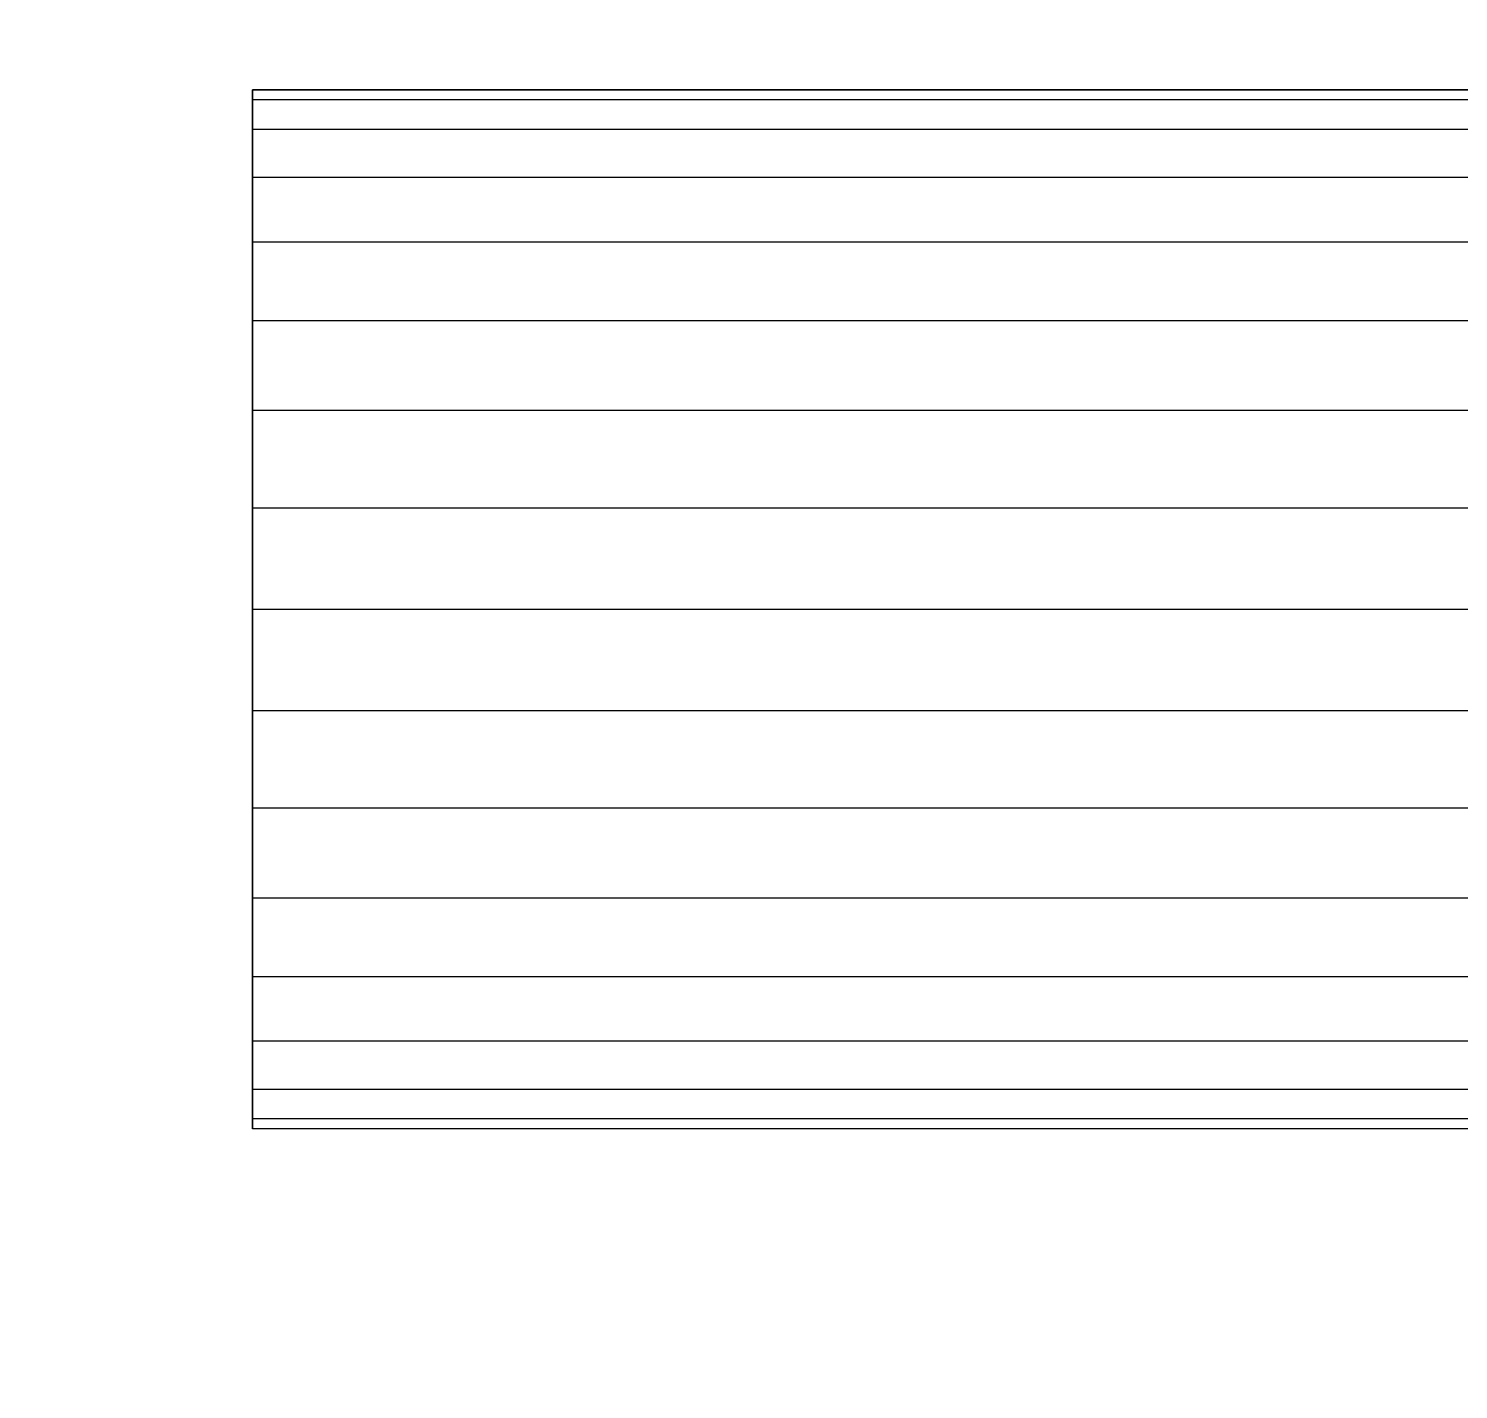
# Model space of a CAD drawing. Header units: millimetres. Extents: x -22443 to 8019, y 3751 to 17584.
# Drawn here: x -19441.9 to -19413.62, y 14485.91 to 14512.83 of the extents above; entities that cross this region are included whole.
import ezdxf

# ---------------------------------------------------------------- set-up
doc = ezdxf.new("R2010")
doc.units = ezdxf.units.MM
for name, color, linetype, lineweight in [('A-ANNO-DIMS', 211, 'Continuous', 9), ('A-ANNO-DIMS-50', 211, 'Continuous', 9), ('A-GENM', 13, 'Continuous', 18)]:
    doc.layers.add(name, color=color, linetype=linetype, lineweight=lineweight)
doc.styles.add('Arial', font='arial.ttf', dxfattribs={"height": 125})
doc.dimstyles.new('Diagonal_-_2_5mm_Arial', dxfattribs={"dimscale": 304.8, "dimtxt": 127.532425, "dimasz": 0.492126, "dimexe": 0.393701, "dimexo": 0.246063, "dimgap": 0.287073, "dimtad": 1, "dimdec": 0, "dimzin": 0, "dimdsep": 46, "dimtxsty": 'Arial', "dimblk1": 'OBLIQUE', "dimblk2": 'OBLIQUE', "dimsah": 1, "dimcen": 0.09, "dimdle": 0.393701, "dimazin": 0, "dimtfac": 1, "dimtdec": 4, "dimtix": 1, "dimtmove": 0, "dimatfit": 3, "dimfxl": 1, "dimtvp": 1, "dimtolj": 1, "dimtzin": 0, "dimarcsym": 2})

# ---------------------------------------------------------------- blocks, each defined once
blk = doc.blocks.new('Nevera autoservicio 1_34m - Nevera autoservicio 1_34m-502275-Level 1')
at = {"layer": 'A-GENM'}
for p, q in [((205.269, 324.949), (205.269, 325.147)), ((205.269, 325.147), (205.269, 324.949)), ((205.269, 325.147), (404.102, 325.147)), ((205.269, 325.147), (205.269, 324.949)), ((404.102, 325.147), (205.269, 325.147)), ((205.269, 325.147), (205.269, 324.949)), ((205.269, 324.949), (205.269, 325.147)), ((205.269, 325.147), (205.269, 324.949)), ((404.102, 325.147), (205.269, 325.147)), ((205.269, 324.949), (205.269, 325.147)), ((404.102, 325.147), (205.269, 325.147)), ((205.269, 325.147), (205.269, 324.949)), ((205.269, 324.949), (205.269, 325.147)), ((205.269, 325.147), (205.269, 324.949)), ((404.102, 325.147), (205.269, 325.147)), ((205.269, 324.949), (205.269, 325.147)), ((404.102, 325.147), (205.269, 325.147)), ((205.269, 325.147), (205.269, 324.949)), ((205.269, 324.949), (205.269, 325.147)), ((205.269, 325.147), (205.269, 324.949)), ((404.102, 325.147), (205.269, 325.147)), ((205.269, 325.147), (205.269, 324.949)), ((404.102, 325.147), (205.269, 325.147)), ((205.269, 325.147), (205.269, 324.949)), ((205.269, 324.949), (205.269, 325.147)), ((205.269, 325.147), (205.269, 324.949)), ((404.102, 325.147), (205.269, 325.147)), ((205.269, 325.147), (205.269, 324.949)), ((404.102, 325.147), (205.269, 325.147)), ((205.269, 325.147), (205.269, 324.949)), ((205.269, 324.949), (205.269, 325.147)), ((205.269, 325.147), (205.269, 324.949)), ((404.102, 325.147), (205.269, 325.147)), ((205.269, 325.147), (205.269, 324.949)), ((404.102, 325.147), (205.269, 325.147)), ((205.269, 325.147), (205.269, 324.949)), ((205.269, 324.364), (205.269, 324.949)), ((205.269, 324.949), (205.269, 324.364)), ((404.102, 324.949), (205.269, 324.949)), ((404.102, 324.949), (205.269, 324.949)), ((205.269, 324.364), (205.269, 324.949)), ((404.102, 324.949), (205.269, 324.949)), ((205.269, 324.949), (205.269, 324.364)), ((404.102, 324.949), (205.269, 324.949)), ((205.269, 324.364), (205.269, 324.949)), ((205.269, 324.949), (205.269, 324.364)), ((404.102, 324.949), (205.269, 324.949)), ((404.102, 324.949), (205.269, 324.949)), ((205.269, 324.364), (205.269, 324.949)), ((404.102, 324.949), (205.269, 324.949)), ((205.269, 324.949), (205.269, 324.364)), ((404.102, 324.949), (205.269, 324.949)), ((205.269, 324.364), (205.269, 324.949)), ((205.269, 324.949), (205.269, 324.364)), ((404.102, 324.949), (205.269, 324.949)), ((404.102, 324.949), (205.269, 324.949)), ((205.269, 324.364), (205.269, 324.949)), ((404.102, 324.949), (205.269, 324.949)), ((205.269, 324.949), (205.269, 324.364)), ((404.102, 324.949), (205.269, 324.949)), ((205.269, 324.364), (205.269, 324.949)), ((205.269, 324.949), (205.269, 324.364)), ((404.102, 324.949), (205.269, 324.949)), ((404.102, 324.949), (205.269, 324.949)), ((205.269, 324.364), (205.269, 324.949)), ((404.102, 324.949), (205.269, 324.949)), ((205.269, 324.949), (205.269, 324.364)), ((404.102, 324.949), (205.269, 324.949)), ((205.269, 324.364), (205.269, 324.949)), ((205.269, 324.949), (205.269, 324.364)), ((404.102, 324.949), (205.269, 324.949)), ((404.102, 324.949), (205.269, 324.949)), ((205.269, 324.364), (205.269, 324.949)), ((404.102, 324.949), (205.269, 324.949)), ((205.269, 324.949), (205.269, 324.364)), ((404.102, 324.949), (205.269, 324.949)), ((205.269, 324.364), (205.269, 324.949)), ((205.269, 324.949), (205.269, 324.364)), ((404.102, 324.949), (205.269, 324.949)), ((404.102, 324.949), (205.269, 324.949)), ((205.269, 324.364), (205.269, 324.949)), ((404.102, 324.949), (205.269, 324.949)), ((205.269, 324.949), (205.269, 324.364)), ((404.102, 324.949), (205.269, 324.949)), ((205.269, 323.415), (205.269, 324.364)), ((205.269, 324.364), (205.269, 323.415)), ((404.102, 324.364), (205.269, 324.364)), ((404.102, 324.364), (205.269, 324.364)), ((205.269, 323.415), (205.269, 324.364)), ((404.102, 324.364), (205.269, 324.364)), ((205.269, 324.364), (205.269, 323.415)), ((404.102, 324.364), (205.269, 324.364)), ((205.269, 323.415), (205.269, 324.364)), ((205.269, 324.364), (205.269, 323.415)), ((404.102, 324.364), (205.269, 324.364)), ((404.102, 324.364), (205.269, 324.364)), ((205.269, 323.415), (205.269, 324.364)), ((404.102, 324.364), (205.269, 324.364)), ((205.269, 324.364), (205.269, 323.415)), ((404.102, 324.364), (205.269, 324.364)), ((205.269, 323.415), (205.269, 324.364)), ((205.269, 324.364), (205.269, 323.415)), ((404.102, 324.364), (205.269, 324.364)), ((404.102, 324.364), (205.269, 324.364)), ((205.269, 323.415), (205.269, 324.364)), ((404.102, 324.364), (205.269, 324.364)), ((205.269, 324.364), (205.269, 323.415)), ((404.102, 324.364), (205.269, 324.364)), ((205.269, 323.415), (205.269, 324.364)), ((205.269, 324.364), (205.269, 323.415)), ((404.102, 324.364), (205.269, 324.364)), ((404.102, 324.364), (205.269, 324.364)), ((205.269, 323.415), (205.269, 324.364)), ((404.102, 324.364), (205.269, 324.364)), ((205.269, 324.364), (205.269, 323.415)), ((404.102, 324.364), (205.269, 324.364)), ((205.269, 323.415), (205.269, 324.364)), ((205.269, 324.364), (205.269, 323.415)), ((404.102, 324.364), (205.269, 324.364)), ((404.102, 324.364), (205.269, 324.364)), ((205.269, 323.415), (205.269, 324.364)), ((404.102, 324.364), (205.269, 324.364)), ((205.269, 324.364), (205.269, 323.415)), ((404.102, 324.364), (205.269, 324.364)), ((205.269, 323.415), (205.269, 324.364)), ((205.269, 324.364), (205.269, 323.415)), ((404.102, 324.364), (205.269, 324.364)), ((404.102, 324.364), (205.269, 324.364)), ((205.269, 323.415), (205.269, 324.364)), ((404.102, 324.364), (205.269, 324.364)), ((205.269, 324.364), (205.269, 323.415)), ((404.102, 324.364), (205.269, 324.364)), ((205.269, 322.137), (205.269, 323.415)), ((205.269, 323.415), (205.269, 322.137)), ((404.102, 323.415), (205.269, 323.415)), ((404.102, 323.415), (205.269, 323.415)), ((205.269, 322.137), (205.269, 323.415)), ((404.102, 323.415), (205.269, 323.415)), ((205.269, 323.415), (205.269, 322.137)), ((404.102, 323.415), (205.269, 323.415)), ((205.269, 322.137), (205.269, 323.415)), ((205.269, 323.415), (205.269, 322.137)), ((404.102, 323.415), (205.269, 323.415)), ((404.102, 323.415), (205.269, 323.415)), ((205.269, 322.137), (205.269, 323.415)), ((404.102, 323.415), (205.269, 323.415)), ((205.269, 323.415), (205.269, 322.137)), ((404.102, 323.415), (205.269, 323.415)), ((205.269, 322.137), (205.269, 323.415)), ((205.269, 323.415), (205.269, 322.137)), ((404.102, 323.415), (205.269, 323.415)), ((404.102, 323.415), (205.269, 323.415)), ((205.269, 322.137), (205.269, 323.415)), ((404.102, 323.415), (205.269, 323.415)), ((205.269, 323.415), (205.269, 322.137)), ((404.102, 323.415), (205.269, 323.415)), ((205.269, 322.137), (205.269, 323.415)), ((205.269, 323.415), (205.269, 322.137)), ((404.102, 323.415), (205.269, 323.415)), ((404.102, 323.415), (205.269, 323.415)), ((205.269, 322.137), (205.269, 323.415)), ((404.102, 323.415), (205.269, 323.415)), ((205.269, 323.415), (205.269, 322.137)), ((404.102, 323.415), (205.269, 323.415)), ((205.269, 322.137), (205.269, 323.415)), ((205.269, 323.415), (205.269, 322.137)), ((404.102, 323.415), (205.269, 323.415)), ((404.102, 323.415), (205.269, 323.415)), ((205.269, 322.137), (205.269, 323.415)), ((404.102, 323.415), (205.269, 323.415)), ((205.269, 323.415), (205.269, 322.137)), ((404.102, 323.415), (205.269, 323.415)), ((205.269, 322.137), (205.269, 323.415)), ((205.269, 323.415), (205.269, 322.137)), ((404.102, 323.415), (205.269, 323.415)), ((404.102, 323.415), (205.269, 323.415)), ((205.269, 322.137), (205.269, 323.415)), ((404.102, 323.415), (205.269, 323.415)), ((205.269, 323.415), (205.269, 322.137)), ((404.102, 323.415), (205.269, 323.415)), ((205.269, 320.579), (205.269, 322.137)), ((205.269, 322.137), (205.269, 320.579)), ((404.102, 322.137), (205.269, 322.137)), ((404.102, 322.137), (205.269, 322.137)), ((205.269, 320.579), (205.269, 322.137)), ((404.102, 322.137), (205.269, 322.137)), ((205.269, 322.137), (205.269, 320.579)), ((404.102, 322.137), (205.269, 322.137)), ((205.269, 320.579), (205.269, 322.137)), ((205.269, 322.137), (205.269, 320.579)), ((404.102, 322.137), (205.269, 322.137)), ((404.102, 322.137), (205.269, 322.137)), ((205.269, 320.579), (205.269, 322.137)), ((404.102, 322.137), (205.269, 322.137)), ((205.269, 322.137), (205.269, 320.579)), ((404.102, 322.137), (205.269, 322.137)), ((205.269, 320.579), (205.269, 322.137)), ((205.269, 322.137), (205.269, 320.579)), ((404.102, 322.137), (205.269, 322.137)), ((404.102, 322.137), (205.269, 322.137)), ((205.269, 320.579), (205.269, 322.137)), ((404.102, 322.137), (205.269, 322.137)), ((205.269, 322.137), (205.269, 320.579)), ((404.102, 322.137), (205.269, 322.137)), ((205.269, 320.579), (205.269, 322.137)), ((205.269, 322.137), (205.269, 320.579)), ((404.102, 322.137), (205.269, 322.137)), ((404.102, 322.137), (205.269, 322.137)), ((205.269, 320.579), (205.269, 322.137)), ((404.102, 322.137), (205.269, 322.137)), ((205.269, 322.137), (205.269, 320.579)), ((404.102, 322.137), (205.269, 322.137)), ((205.269, 320.579), (205.269, 322.137)), ((205.269, 322.137), (205.269, 320.579)), ((404.102, 322.137), (205.269, 322.137)), ((404.102, 322.137), (205.269, 322.137)), ((205.269, 320.579), (205.269, 322.137)), ((404.102, 322.137), (205.269, 322.137)), ((205.269, 322.137), (205.269, 320.579)), ((404.102, 322.137), (205.269, 322.137)), ((205.269, 320.579), (205.269, 322.137)), ((205.269, 322.137), (205.269, 320.579)), ((404.102, 322.137), (205.269, 322.137)), ((404.102, 322.137), (205.269, 322.137)), ((205.269, 320.579), (205.269, 322.137)), ((404.102, 322.137), (205.269, 322.137)), ((205.269, 322.137), (205.269, 320.579)), ((404.102, 322.137), (205.269, 322.137)), ((205.269, 318.803), (205.269, 320.579)), ((205.269, 320.579), (205.269, 318.803)), ((404.102, 320.579), (205.269, 320.579)), ((404.102, 320.579), (205.269, 320.579)), ((205.269, 318.803), (205.269, 320.579)), ((404.102, 320.579), (205.269, 320.579)), ((205.269, 320.579), (205.269, 318.803)), ((404.102, 320.579), (205.269, 320.579)), ((205.269, 318.803), (205.269, 320.579)), ((205.269, 320.579), (205.269, 318.803)), ((404.102, 320.579), (205.269, 320.579)), ((404.102, 320.579), (205.269, 320.579)), ((205.269, 318.803), (205.269, 320.579)), ((404.102, 320.579), (205.269, 320.579)), ((205.269, 320.579), (205.269, 318.803)), ((404.102, 320.579), (205.269, 320.579)), ((205.269, 318.803), (205.269, 320.579)), ((205.269, 320.579), (205.269, 318.803)), ((404.102, 320.579), (205.269, 320.579)), ((404.102, 320.579), (205.269, 320.579)), ((205.269, 318.803), (205.269, 320.579)), ((404.102, 320.579), (205.269, 320.579)), ((205.269, 320.579), (205.269, 318.803)), ((404.102, 320.579), (205.269, 320.579)), ((205.269, 318.803), (205.269, 320.579)), ((205.269, 320.579), (205.269, 318.803)), ((404.102, 320.579), (205.269, 320.579)), ((404.102, 320.579), (205.269, 320.579)), ((205.269, 318.803), (205.269, 320.579)), ((404.102, 320.579), (205.269, 320.579)), ((205.269, 320.579), (205.269, 318.803)), ((404.102, 320.579), (205.269, 320.579)), ((205.269, 318.803), (205.269, 320.579)), ((205.269, 320.579), (205.269, 318.803)), ((404.102, 320.579), (205.269, 320.579)), ((404.102, 320.579), (205.269, 320.579)), ((205.269, 318.803), (205.269, 320.579)), ((404.102, 320.579), (205.269, 320.579)), ((205.269, 320.579), (205.269, 318.803)), ((404.102, 320.579), (205.269, 320.579)), ((205.269, 318.803), (205.269, 320.579)), ((205.269, 320.579), (205.269, 318.803)), ((404.102, 320.579), (205.269, 320.579)), ((404.102, 320.579), (205.269, 320.579)), ((205.269, 318.803), (205.269, 320.579)), ((404.102, 320.579), (205.269, 320.579)), ((205.269, 320.579), (205.269, 318.803)), ((404.102, 320.579), (205.269, 320.579)), ((205.269, 316.875), (205.269, 318.803)), ((205.269, 318.803), (205.269, 316.875)), ((404.102, 318.803), (205.269, 318.803)), ((404.102, 318.803), (205.269, 318.803)), ((205.269, 316.875), (205.269, 318.803)), ((404.102, 318.803), (205.269, 318.803)), ((205.269, 318.803), (205.269, 316.875)), ((404.102, 318.803), (205.269, 318.803)), ((205.269, 316.875), (205.269, 318.803)), ((205.269, 318.803), (205.269, 316.875)), ((404.102, 318.803), (205.269, 318.803)), ((404.102, 318.803), (205.269, 318.803)), ((205.269, 316.875), (205.269, 318.803)), ((404.102, 318.803), (205.269, 318.803)), ((205.269, 318.803), (205.269, 316.875)), ((404.102, 318.803), (205.269, 318.803)), ((205.269, 316.875), (205.269, 318.803)), ((205.269, 318.803), (205.269, 316.875)), ((404.102, 318.803), (205.269, 318.803)), ((404.102, 318.803), (205.269, 318.803)), ((205.269, 316.875), (205.269, 318.803)), ((404.102, 318.803), (205.269, 318.803)), ((205.269, 318.803), (205.269, 316.875)), ((404.102, 318.803), (205.269, 318.803)), ((205.269, 316.875), (205.269, 318.803)), ((205.269, 318.803), (205.269, 316.875)), ((404.102, 318.803), (205.269, 318.803)), ((404.102, 318.803), (205.269, 318.803)), ((205.269, 316.875), (205.269, 318.803)), ((404.102, 318.803), (205.269, 318.803)), ((205.269, 318.803), (205.269, 316.875)), ((404.102, 318.803), (205.269, 318.803)), ((205.269, 316.875), (205.269, 318.803)), ((205.269, 318.803), (205.269, 316.875)), ((404.102, 318.803), (205.269, 318.803)), ((404.102, 318.803), (205.269, 318.803)), ((205.269, 316.875), (205.269, 318.803)), ((404.102, 318.803), (205.269, 318.803)), ((205.269, 318.803), (205.269, 316.875)), ((404.102, 318.803), (205.269, 318.803)), ((205.269, 316.875), (205.269, 318.803)), ((205.269, 318.803), (205.269, 316.875)), ((404.102, 318.803), (205.269, 318.803)), ((404.102, 318.803), (205.269, 318.803)), ((205.269, 316.875), (205.269, 318.803)), ((404.102, 318.803), (205.269, 318.803)), ((205.269, 318.803), (205.269, 316.875)), ((404.102, 318.803), (205.269, 318.803)), ((205.269, 314.871), (205.269, 316.875)), ((205.269, 316.875), (205.269, 314.871)), ((404.102, 316.875), (205.269, 316.875)), ((404.102, 316.875), (205.269, 316.875)), ((205.269, 314.871), (205.269, 316.875)), ((404.102, 316.875), (205.269, 316.875)), ((205.269, 316.875), (205.269, 314.871)), ((404.102, 316.875), (205.269, 316.875)), ((205.269, 314.871), (205.269, 316.875)), ((205.269, 316.875), (205.269, 314.871)), ((404.102, 316.875), (205.269, 316.875)), ((404.102, 316.875), (205.269, 316.875)), ((205.269, 314.871), (205.269, 316.875)), ((404.102, 316.875), (205.269, 316.875)), ((205.269, 316.875), (205.269, 314.871)), ((404.102, 316.875), (205.269, 316.875)), ((205.269, 314.871), (205.269, 316.875)), ((205.269, 316.875), (205.269, 314.871)), ((404.102, 316.875), (205.269, 316.875)), ((404.102, 316.875), (205.269, 316.875)), ((205.269, 314.871), (205.269, 316.875)), ((404.102, 316.875), (205.269, 316.875)), ((205.269, 316.875), (205.269, 314.871)), ((404.102, 316.875), (205.269, 316.875)), ((205.269, 314.871), (205.269, 316.875)), ((205.269, 316.875), (205.269, 314.871)), ((404.102, 316.875), (205.269, 316.875)), ((404.102, 316.875), (205.269, 316.875)), ((205.269, 314.871), (205.269, 316.875)), ((404.102, 316.875), (205.269, 316.875)), ((205.269, 316.875), (205.269, 314.871)), ((404.102, 316.875), (205.269, 316.875)), ((205.269, 314.871), (205.269, 316.875)), ((205.269, 316.875), (205.269, 314.871)), ((404.102, 316.875), (205.269, 316.875)), ((404.102, 316.875), (205.269, 316.875)), ((205.269, 314.871), (205.269, 316.875)), ((404.102, 316.875), (205.269, 316.875)), ((205.269, 316.875), (205.269, 314.871)), ((404.102, 316.875), (205.269, 316.875)), ((205.269, 314.871), (205.269, 316.875)), ((205.269, 316.875), (205.269, 314.871)), ((404.102, 316.875), (205.269, 316.875)), ((404.102, 316.875), (205.269, 316.875)), ((205.269, 314.871), (205.269, 316.875)), ((404.102, 316.875), (205.269, 316.875)), ((205.269, 316.875), (205.269, 314.871)), ((404.102, 316.875), (205.269, 316.875)), ((205.269, 314.871), (205.269, 312.865)), ((205.269, 312.865), (205.269, 314.871)), ((404.102, 314.871), (205.269, 314.871)), ((404.102, 314.871), (205.269, 314.871)), ((205.269, 312.865), (205.269, 314.871)), ((404.102, 314.871), (205.269, 314.871)), ((205.269, 314.871), (205.269, 312.865)), ((404.102, 314.871), (205.269, 314.871)), ((205.269, 314.871), (205.269, 312.865)), ((205.269, 312.865), (205.269, 314.871)), ((404.102, 314.871), (205.269, 314.871)), ((404.102, 314.871), (205.269, 314.871)), ((205.269, 312.865), (205.269, 314.871)), ((404.102, 314.871), (205.269, 314.871)), ((205.269, 314.871), (205.269, 312.865)), ((404.102, 314.871), (205.269, 314.871)), ((205.269, 314.871), (205.269, 312.865)), ((205.269, 312.865), (205.269, 314.871)), ((404.102, 314.871), (205.269, 314.871)), ((404.102, 314.871), (205.269, 314.871)), ((205.269, 312.865), (205.269, 314.871)), ((404.102, 314.871), (205.269, 314.871)), ((205.269, 314.871), (205.269, 312.865)), ((404.102, 314.871), (205.269, 314.871)), ((205.269, 314.871), (205.269, 312.865)), ((205.269, 312.865), (205.269, 314.871)), ((404.102, 314.871), (205.269, 314.871)), ((404.102, 314.871), (205.269, 314.871)), ((205.269, 312.865), (205.269, 314.871)), ((404.102, 314.871), (205.269, 314.871)), ((205.269, 314.871), (205.269, 312.865)), ((404.102, 314.871), (205.269, 314.871)), ((205.269, 314.871), (205.269, 312.865)), ((205.269, 312.865), (205.269, 314.871)), ((404.102, 314.871), (205.269, 314.871)), ((404.102, 314.871), (205.269, 314.871)), ((205.269, 312.865), (205.269, 314.871)), ((404.102, 314.871), (205.269, 314.871)), ((205.269, 314.871), (205.269, 312.865)), ((404.102, 314.871), (205.269, 314.871)), ((205.269, 314.871), (205.269, 312.865)), ((205.269, 312.865), (205.269, 314.871)), ((404.102, 314.871), (205.269, 314.871)), ((404.102, 314.871), (205.269, 314.871)), ((205.269, 312.865), (205.269, 314.871)), ((404.102, 314.871), (205.269, 314.871)), ((205.269, 314.871), (205.269, 312.865)), ((404.102, 314.871), (205.269, 314.871)), ((205.269, 312.865), (205.269, 310.938)), ((205.269, 310.938), (205.269, 312.865)), ((404.102, 312.865), (205.269, 312.865)), ((404.102, 312.865), (205.269, 312.865)), ((205.269, 310.938), (205.269, 312.865)), ((404.102, 312.865), (205.269, 312.865)), ((205.269, 312.865), (205.269, 310.938)), ((404.102, 312.865), (205.269, 312.865)), ((205.269, 312.865), (205.269, 310.938)), ((205.269, 310.938), (205.269, 312.865)), ((404.102, 312.865), (205.269, 312.865)), ((404.102, 312.865), (205.269, 312.865)), ((205.269, 310.938), (205.269, 312.865)), ((404.102, 312.865), (205.269, 312.865)), ((205.269, 312.865), (205.269, 310.938)), ((404.102, 312.865), (205.269, 312.865)), ((205.269, 312.865), (205.269, 310.938)), ((205.269, 310.938), (205.269, 312.865)), ((404.102, 312.865), (205.269, 312.865)), ((404.102, 312.865), (205.269, 312.865)), ((205.269, 310.938), (205.269, 312.865)), ((404.102, 312.865), (205.269, 312.865)), ((205.269, 312.865), (205.269, 310.938)), ((404.102, 312.865), (205.269, 312.865)), ((205.269, 312.865), (205.269, 310.938)), ((205.269, 310.938), (205.269, 312.865)), ((404.102, 312.865), (205.269, 312.865)), ((404.102, 312.865), (205.269, 312.865)), ((205.269, 310.938), (205.269, 312.865)), ((404.102, 312.865), (205.269, 312.865)), ((205.269, 312.865), (205.269, 310.938)), ((404.102, 312.865), (205.269, 312.865)), ((205.269, 312.865), (205.269, 310.938)), ((205.269, 310.938), (205.269, 312.865)), ((404.102, 312.865), (205.269, 312.865)), ((404.102, 312.865), (205.269, 312.865)), ((205.269, 310.938), (205.269, 312.865)), ((404.102, 312.865), (205.269, 312.865)), ((205.269, 312.865), (205.269, 310.938)), ((404.102, 312.865), (205.269, 312.865)), ((205.269, 312.865), (205.269, 310.938)), ((205.269, 310.938), (205.269, 312.865)), ((404.102, 312.865), (205.269, 312.865)), ((404.102, 312.865), (205.269, 312.865)), ((205.269, 310.938), (205.269, 312.865)), ((404.102, 312.865), (205.269, 312.865)), ((205.269, 312.865), (205.269, 310.938)), ((404.102, 312.865), (205.269, 312.865)), ((205.269, 310.938), (205.269, 309.161)), ((205.269, 309.161), (205.269, 310.938)), ((404.102, 310.938), (205.269, 310.938)), ((404.102, 310.938), (205.269, 310.938)), ((205.269, 309.161), (205.269, 310.938)), ((404.102, 310.938), (205.269, 310.938)), ((205.269, 310.938), (205.269, 309.161)), ((404.102, 310.938), (205.269, 310.938)), ((205.269, 310.938), (205.269, 309.161)), ((205.269, 309.161), (205.269, 310.938)), ((404.102, 310.938), (205.269, 310.938)), ((404.102, 310.938), (205.269, 310.938)), ((205.269, 309.161), (205.269, 310.938)), ((404.102, 310.938), (205.269, 310.938)), ((205.269, 310.938), (205.269, 309.161)), ((404.102, 310.938), (205.269, 310.938)), ((205.269, 310.938), (205.269, 309.161)), ((205.269, 309.161), (205.269, 310.938)), ((404.102, 310.938), (205.269, 310.938)), ((404.102, 310.938), (205.269, 310.938)), ((205.269, 309.161), (205.269, 310.938)), ((404.102, 310.938), (205.269, 310.938)), ((205.269, 310.938), (205.269, 309.161)), ((404.102, 310.938), (205.269, 310.938)), ((205.269, 310.938), (205.269, 309.161)), ((205.269, 309.161), (205.269, 310.938)), ((404.102, 310.938), (205.269, 310.938)), ((404.102, 310.938), (205.269, 310.938)), ((205.269, 309.161), (205.269, 310.938)), ((404.102, 310.938), (205.269, 310.938)), ((205.269, 310.938), (205.269, 309.161)), ((404.102, 310.938), (205.269, 310.938)), ((205.269, 310.938), (205.269, 309.161)), ((205.269, 309.161), (205.269, 310.938)), ((404.102, 310.938), (205.269, 310.938)), ((404.102, 310.938), (205.269, 310.938)), ((205.269, 309.161), (205.269, 310.938)), ((404.102, 310.938), (205.269, 310.938)), ((205.269, 310.938), (205.269, 309.161)), ((404.102, 310.938), (205.269, 310.938)), ((205.269, 310.938), (205.269, 309.161)), ((205.269, 309.161), (205.269, 310.938)), ((404.102, 310.938), (205.269, 310.938)), ((404.102, 310.938), (205.269, 310.938)), ((205.269, 309.161), (205.269, 310.938)), ((404.102, 310.938), (205.269, 310.938)), ((205.269, 310.938), (205.269, 309.161)), ((404.102, 310.938), (205.269, 310.938)), ((205.269, 309.161), (205.269, 307.604)), ((205.269, 309.161), (205.269, 307.604)), ((404.102, 309.161), (205.269, 309.161)), ((404.102, 309.161), (205.269, 309.161)), ((205.269, 307.604), (205.269, 309.161)), ((404.102, 309.161), (205.269, 309.161)), ((205.269, 309.161), (205.269, 307.604)), ((404.102, 309.161), (205.269, 309.161)), ((205.269, 309.161), (205.269, 307.604)), ((205.269, 309.161), (205.269, 307.604)), ((404.102, 309.161), (205.269, 309.161)), ((404.102, 309.161), (205.269, 309.161)), ((205.269, 307.604), (205.269, 309.161)), ((404.102, 309.161), (205.269, 309.161)), ((205.269, 309.161), (205.269, 307.604)), ((404.102, 309.161), (205.269, 309.161)), ((205.269, 309.161), (205.269, 307.604)), ((205.269, 307.604), (205.269, 309.161)), ((404.102, 309.161), (205.269, 309.161)), ((404.102, 309.161), (205.269, 309.161)), ((205.269, 307.604), (205.269, 309.161)), ((404.102, 309.161), (205.269, 309.161)), ((205.269, 309.161), (205.269, 307.604)), ((404.102, 309.161), (205.269, 309.161)), ((205.269, 309.161), (205.269, 307.604)), ((205.269, 309.161), (205.269, 307.604)), ((404.102, 309.161), (205.269, 309.161)), ((404.102, 309.161), (205.269, 309.161)), ((205.269, 307.604), (205.269, 309.161)), ((404.102, 309.161), (205.269, 309.161)), ((205.269, 309.161), (205.269, 307.604)), ((404.102, 309.161), (205.269, 309.161)), ((205.269, 309.161), (205.269, 307.604)), ((205.269, 309.161), (205.269, 307.604)), ((404.102, 309.161), (205.269, 309.161)), ((404.102, 309.161), (205.269, 309.161)), ((205.269, 307.604), (205.269, 309.161)), ((404.102, 309.161), (205.269, 309.161)), ((205.269, 309.161), (205.269, 307.604)), ((404.102, 309.161), (205.269, 309.161)), ((205.269, 309.161), (205.269, 307.604)), ((205.269, 307.604), (205.269, 309.161)), ((404.102, 309.161), (205.269, 309.161)), ((404.102, 309.161), (205.269, 309.161)), ((205.269, 307.604), (205.269, 309.161)), ((404.102, 309.161), (205.269, 309.161)), ((205.269, 309.161), (205.269, 307.604)), ((404.102, 309.161), (205.269, 309.161)), ((205.269, 307.604), (205.269, 306.326)), ((205.269, 306.326), (205.269, 307.604)), ((404.102, 307.604), (205.269, 307.604)), ((404.102, 307.604), (205.269, 307.604)), ((205.269, 306.326), (205.269, 307.604)), ((404.102, 307.604), (205.269, 307.604)), ((205.269, 307.604), (205.269, 306.326)), ((404.102, 307.604), (205.269, 307.604)), ((205.269, 307.604), (205.269, 306.326)), ((205.269, 306.326), (205.269, 307.604)), ((404.102, 307.604), (205.269, 307.604)), ((404.102, 307.604), (205.269, 307.604)), ((205.269, 306.326), (205.269, 307.604)), ((404.102, 307.604), (205.269, 307.604)), ((205.269, 307.604), (205.269, 306.326)), ((404.102, 307.604), (205.269, 307.604)), ((205.269, 307.604), (205.269, 306.326)), ((205.269, 306.326), (205.269, 307.604)), ((404.102, 307.604), (205.269, 307.604)), ((404.102, 307.604), (205.269, 307.604)), ((205.269, 306.326), (205.269, 307.604)), ((404.102, 307.604), (205.269, 307.604)), ((205.269, 307.604), (205.269, 306.326)), ((404.102, 307.604), (205.269, 307.604)), ((205.269, 307.604), (205.269, 306.326)), ((205.269, 306.326), (205.269, 307.604)), ((404.102, 307.604), (205.269, 307.604)), ((404.102, 307.604), (205.269, 307.604)), ((205.269, 306.326), (205.269, 307.604)), ((404.102, 307.604), (205.269, 307.604)), ((205.269, 307.604), (205.269, 306.326)), ((404.102, 307.604), (205.269, 307.604)), ((205.269, 307.604), (205.269, 306.326)), ((205.269, 306.326), (205.269, 307.604)), ((404.102, 307.604), (205.269, 307.604)), ((404.102, 307.604), (205.269, 307.604)), ((205.269, 306.326), (205.269, 307.604)), ((404.102, 307.604), (205.269, 307.604)), ((205.269, 307.604), (205.269, 306.326)), ((404.102, 307.604), (205.269, 307.604)), ((205.269, 307.604), (205.269, 306.326)), ((205.269, 306.326), (205.269, 307.604)), ((404.102, 307.604), (205.269, 307.604)), ((404.102, 307.604), (205.269, 307.604)), ((205.269, 306.326), (205.269, 307.604)), ((404.102, 307.604), (205.269, 307.604)), ((205.269, 307.604), (205.269, 306.326)), ((404.102, 307.604), (205.269, 307.604)), ((205.269, 306.326), (205.269, 305.376)), ((205.269, 306.326), (205.269, 305.376)), ((404.102, 306.326), (205.269, 306.326)), ((404.102, 306.326), (205.269, 306.326)), ((205.269, 305.376), (205.269, 306.326)), ((404.102, 306.326), (205.269, 306.326)), ((205.269, 306.326), (205.269, 305.376)), ((404.102, 306.326), (205.269, 306.326)), ((205.269, 306.326), (205.269, 305.376)), ((205.269, 306.326), (205.269, 305.376)), ((404.102, 306.326), (205.269, 306.326)), ((404.102, 306.326), (205.269, 306.326)), ((205.269, 305.376), (205.269, 306.326)), ((404.102, 306.326), (205.269, 306.326)), ((205.269, 306.326), (205.269, 305.376)), ((404.102, 306.326), (205.269, 306.326)), ((205.269, 306.326), (205.269, 305.376)), ((205.269, 306.326), (205.269, 305.376)), ((404.102, 306.326), (205.269, 306.326)), ((404.102, 306.326), (205.269, 306.326)), ((205.269, 305.376), (205.269, 306.326)), ((404.102, 306.326), (205.269, 306.326)), ((205.269, 306.326), (205.269, 305.376)), ((404.102, 306.326), (205.269, 306.326)), ((205.269, 306.326), (205.269, 305.376)), ((205.269, 306.326), (205.269, 305.376)), ((404.102, 306.326), (205.269, 306.326)), ((404.102, 306.326), (205.269, 306.326)), ((205.269, 305.376), (205.269, 306.326)), ((404.102, 306.326), (205.269, 306.326)), ((205.269, 306.326), (205.269, 305.376)), ((404.102, 306.326), (205.269, 306.326)), ((205.269, 306.326), (205.269, 305.376)), ((205.269, 306.326), (205.269, 305.376)), ((404.102, 306.326), (205.269, 306.326)), ((404.102, 306.326), (205.269, 306.326)), ((205.269, 305.376), (205.269, 306.326)), ((404.102, 306.326), (205.269, 306.326)), ((205.269, 306.326), (205.269, 305.376)), ((404.102, 306.326), (205.269, 306.326)), ((205.269, 306.326), (205.269, 305.376)), ((205.269, 306.326), (205.269, 305.376)), ((404.102, 306.326), (205.269, 306.326)), ((404.102, 306.326), (205.269, 306.326)), ((205.269, 305.376), (205.269, 306.326)), ((404.102, 306.326), (205.269, 306.326)), ((205.269, 306.326), (205.269, 305.376)), ((404.102, 306.326), (205.269, 306.326)), ((205.269, 304.791), (205.269, 305.376)), ((205.269, 304.791), (205.269, 305.376)), ((404.102, 305.376), (205.269, 305.376)), ((404.102, 305.376), (205.269, 305.376)), ((205.269, 304.791), (205.269, 305.376)), ((404.102, 305.376), (205.269, 305.376)), ((205.269, 305.376), (205.269, 304.791)), ((404.102, 305.376), (205.269, 305.376)), ((205.269, 305.376), (205.269, 304.791)), ((205.269, 304.791), (205.269, 305.376)), ((404.102, 305.376), (205.269, 305.376)), ((404.102, 305.376), (205.269, 305.376)), ((205.269, 304.791), (205.269, 305.376)), ((404.102, 305.376), (205.269, 305.376)), ((205.269, 305.376), (205.269, 304.791)), ((404.102, 305.376), (205.269, 305.376)), ((205.269, 304.791), (205.269, 305.376)), ((205.269, 304.791), (205.269, 305.376)), ((404.102, 305.376), (205.269, 305.376)), ((404.102, 305.376), (205.269, 305.376)), ((205.269, 304.791), (205.269, 305.376)), ((404.102, 305.376), (205.269, 305.376)), ((205.269, 305.376), (205.269, 304.791)), ((404.102, 305.376), (205.269, 305.376)), ((205.269, 304.791), (205.269, 305.376)), ((205.269, 304.791), (205.269, 305.376)), ((404.102, 305.376), (205.269, 305.376)), ((404.102, 305.376), (205.269, 305.376)), ((205.269, 304.791), (205.269, 305.376)), ((404.102, 305.376), (205.269, 305.376)), ((205.269, 305.376), (205.269, 304.791)), ((404.102, 305.376), (205.269, 305.376)), ((205.269, 305.376), (205.269, 304.791)), ((205.269, 304.791), (205.269, 305.376)), ((404.102, 305.376), (205.269, 305.376)), ((404.102, 305.376), (205.269, 305.376)), ((205.269, 304.791), (205.269, 305.376)), ((404.102, 305.376), (205.269, 305.376)), ((205.269, 305.376), (205.269, 304.791)), ((404.102, 305.376), (205.269, 305.376)), ((205.269, 304.791), (205.269, 305.376)), ((205.269, 304.791), (205.269, 305.376)), ((404.102, 305.376), (205.269, 305.376)), ((404.102, 305.376), (205.269, 305.376)), ((205.269, 304.791), (205.269, 305.376)), ((404.102, 305.376), (205.269, 305.376)), ((205.269, 305.376), (205.269, 304.791)), ((404.102, 305.376), (205.269, 305.376)), ((205.269, 304.791), (205.269, 304.594)), ((205.269, 304.594), (205.269, 304.791)), ((404.102, 304.791), (205.269, 304.791)), ((404.102, 304.791), (205.269, 304.791)), ((205.269, 304.791), (205.269, 304.594)), ((404.102, 304.791), (205.269, 304.791)), ((205.269, 304.791), (205.269, 304.594)), ((404.102, 304.791), (205.269, 304.791)), ((205.269, 304.791), (205.269, 304.594)), ((205.269, 304.594), (205.269, 304.791)), ((404.102, 304.791), (205.269, 304.791)), ((404.102, 304.791), (205.269, 304.791)), ((205.269, 304.594), (205.269, 304.791)), ((404.102, 304.791), (205.269, 304.791)), ((205.269, 304.791), (205.269, 304.594)), ((404.102, 304.791), (205.269, 304.791)), ((205.269, 304.791), (205.269, 304.594)), ((205.269, 304.594), (205.269, 304.791)), ((404.102, 304.791), (205.269, 304.791)), ((404.102, 304.791), (205.269, 304.791)), ((205.269, 304.594), (205.269, 304.791)), ((404.102, 304.791), (205.269, 304.791)), ((205.269, 304.791), (205.269, 304.594)), ((404.102, 304.791), (205.269, 304.791)), ((205.269, 304.791), (205.269, 304.594)), ((205.269, 304.594), (205.269, 304.791)), ((404.102, 304.791), (205.269, 304.791)), ((404.102, 304.791), (205.269, 304.791)), ((205.269, 304.791), (205.269, 304.594)), ((404.102, 304.791), (205.269, 304.791)), ((205.269, 304.791), (205.269, 304.594)), ((404.102, 304.791), (205.269, 304.791)), ((205.269, 304.791), (205.269, 304.594)), ((205.269, 304.594), (205.269, 304.791)), ((404.102, 304.791), (205.269, 304.791)), ((404.102, 304.791), (205.269, 304.791)), ((205.269, 304.791), (205.269, 304.594)), ((404.102, 304.791), (205.269, 304.791)), ((205.269, 304.791), (205.269, 304.594)), ((404.102, 304.791), (205.269, 304.791)), ((205.269, 304.791), (205.269, 304.594)), ((205.269, 304.594), (205.269, 304.791)), ((404.102, 304.791), (205.269, 304.791)), ((404.102, 304.791), (205.269, 304.791)), ((205.269, 304.791), (205.269, 304.594)), ((404.102, 304.791), (205.269, 304.791)), ((205.269, 304.791), (205.269, 304.594)), ((404.102, 304.791), (205.269, 304.791)), ((404.102, 304.594), (205.269, 304.594)), ((404.102, 304.594), (205.269, 304.594)), ((404.102, 304.594), (205.269, 304.594)), ((404.102, 304.594), (205.269, 304.594)), ((404.102, 304.594), (205.269, 304.594)), ((404.102, 304.594), (205.269, 304.594)), ((404.102, 304.594), (205.269, 304.594)), ((404.102, 304.594), (205.269, 304.594)), ((404.102, 304.594), (205.269, 304.594)), ((404.102, 304.594), (205.269, 304.594)), ((404.102, 304.594), (205.269, 304.594)), ((404.102, 304.594), (205.269, 304.594))]:
    blk.add_line(p, q, dxfattribs=at)
blk = doc.blocks.new('DIMBLOCK4-Level 1')
at = {"layer": 'A-ANNO-DIMS-50'}
for p, q in [((-22191.521, 15666.468), (-22191.521, 7546.468)), ((-22191.521, 15546.468), (-22311.521, 15546.468)), ((-22191.521, 15546.468), (-11329.566, 15546.468)), ((-22191.521, 7666.468), (-22311.521, 7666.468)), ((-22191.521, 7666.468), (-20582.646, 7666.468))]:
    blk.add_line(p, q, dxfattribs=at)
at = {"layer": 'A-ANNO-DIMS-50', "lineweight": 35}
for p, q in [((-22191.521, 15546.468), (-22266.521, 15621.468)), ((-22191.521, 15546.468), (-22116.521, 15471.468)), ((-22191.521, 7666.468), (-22266.521, 7741.468)), ((-22191.521, 7666.468), (-22116.521, 7591.468))]:
    blk.add_line(p, q, dxfattribs=at)
at = {"layer": 'A-ANNO-DIMS-50', "color": 0, "insert": (-22441.3, 11414.188), "char_height": 125, "width": 461.47117, "attachment_point": 1, "rotation": 90, "line_spacing_factor": 0.941778, "style": 'Arial'}
blk.add_mtext('7880', dxfattribs=at)
blk = doc.blocks.new('_Oblique')
at = {"color": 0, "linetype": 'ByBlock', "lineweight": -2}
blk.add_line((-0.5, -0.5), (0.5, 0.5), dxfattribs=at)

msp = doc.modelspace()

# ---------------------------------------------------------------- block references
at = {"layer": 'A-GENM'}
msp.add_blockref('Nevera autoservicio 1_34m - Nevera autoservicio 1_34m-502275-Level 1', (-19642.743, 14186.468), dxfattribs=at)

# ---------------------------------------------------------------- dimensions: what is measured, and where the dimension line sits
at = {"layer": 'A-ANNO-DIMS'}
dim = msp.add_linear_dim(base=(-22191.521, 7666.468), p1=(-11254.566, 15546.468), p2=(-20507.646, 7666.468), angle=90, dimstyle='Diagonal_-_2_5mm_Arial', override={"dimpost": '<>', "dimfxl": 12153.760552}, dxfattribs=at)
dim.commit()
dim.dimension.update_dxf_attribs({"geometry": 'DIMBLOCK4-Level 1', "text_midpoint": (-22342.843, 11606.468)})

doc.saveas('drawing.dxf')
